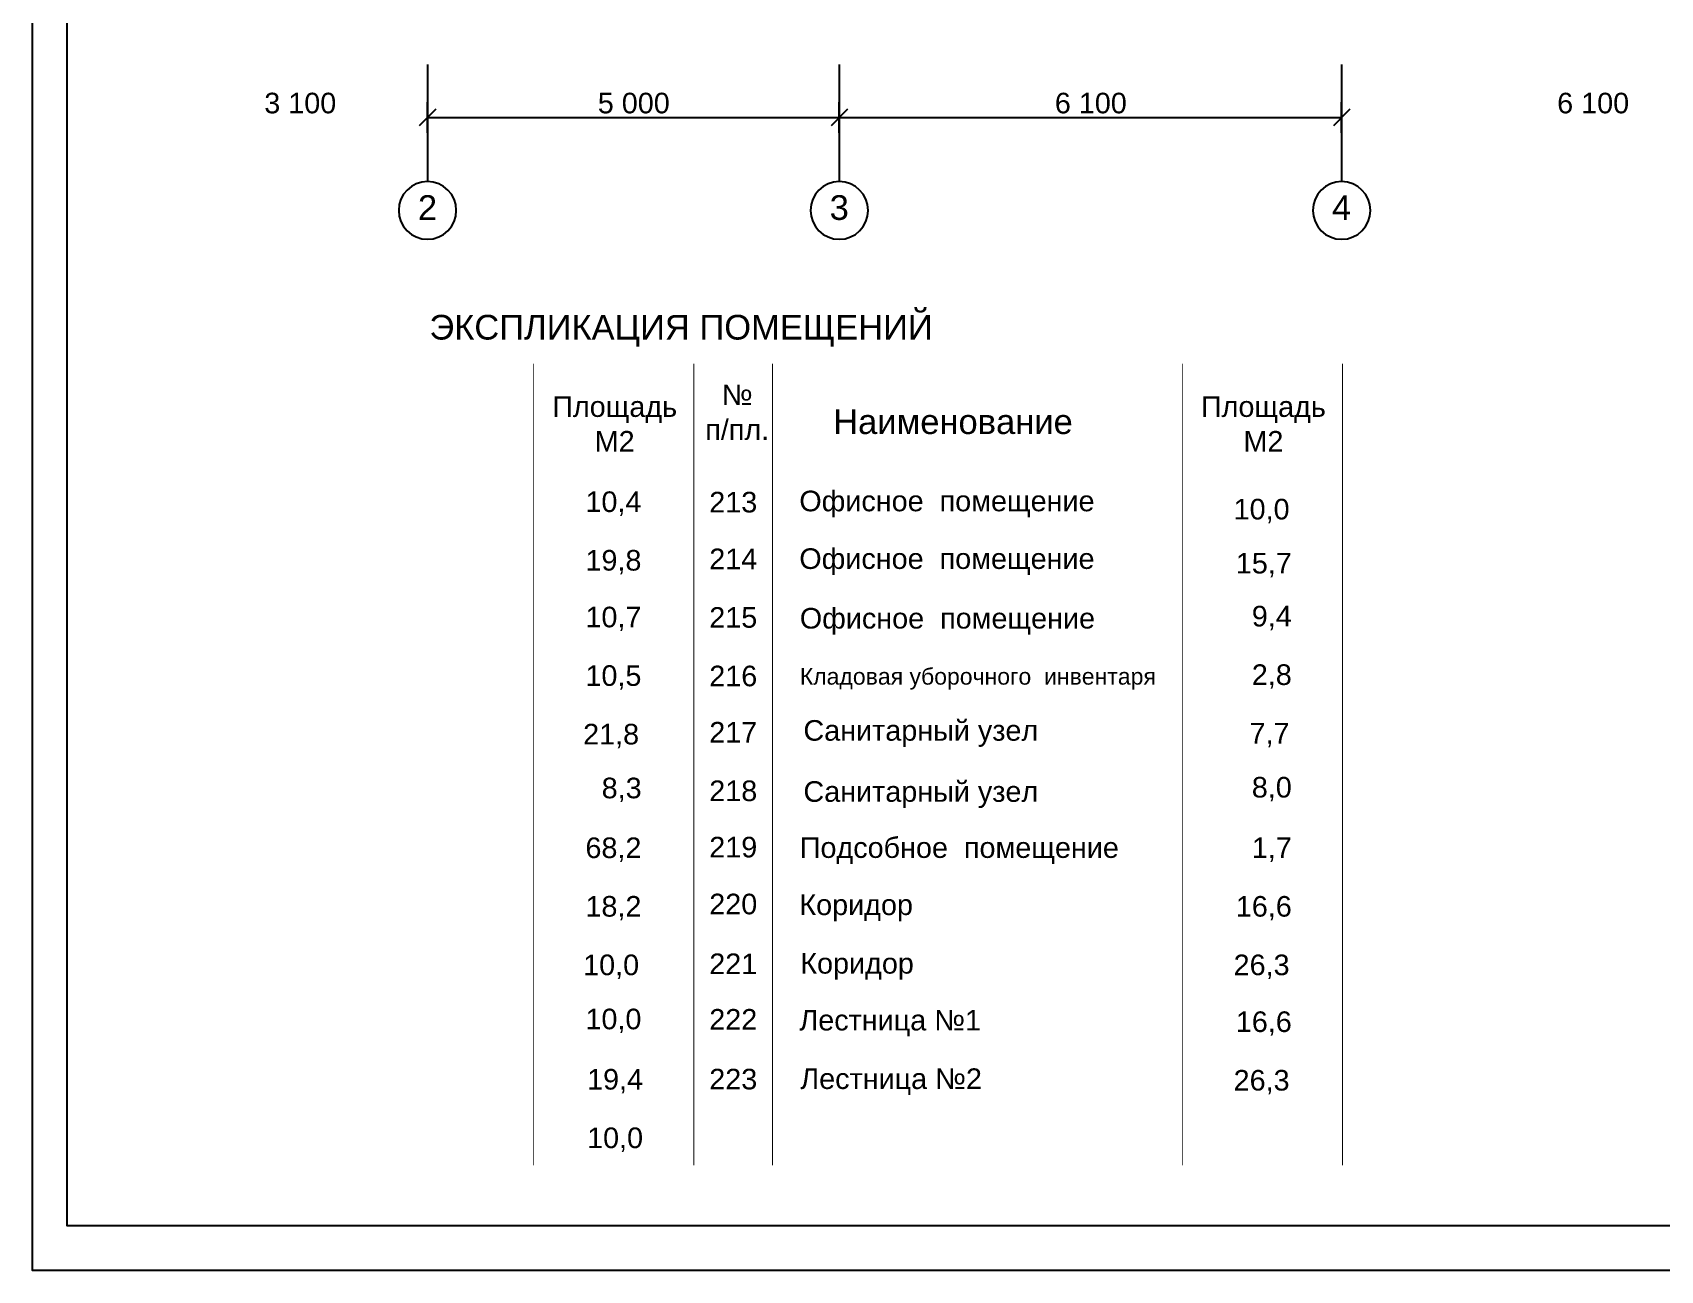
# Model space of a CAD drawing. Header units: millimetres. Extents: x 1293 to 2201, y 83 to 396.
# Drawn here: x 1806.9 to 2004.6, y 82.8 to 233.1 of the extents above; entities that cross this region are included whole.
import ezdxf
from ezdxf.enums import TextEntityAlignment as Align

# ---------------------------------------------------------------- set-up
doc = ezdxf.new("R2010")
doc.units = ezdxf.units.MM
doc.linetypes.add('DOUBLE_DASHED', pattern=[1093.611073, 529.166651, -211.666656, 141.111112, -211.666656])
for name, color, linetype in [('DIMENSIONS', 7, 'Continuous'), ('DOROGY', 7, 'Continuous'), ('TEXT_BLOCKS', 7, 'Continuous')]:
    doc.layers.add(name, color=color, linetype=linetype)
doc.styles.add('1', font='ARIAL.TTF')

msp = doc.modelspace()

# ---------------------------------------------------------------- linework, layer by layer
at = {"color": 7}
for points in [[(1806.94, 395.58), (2201.02, 395.58), (2201.02, 82.8), (1806.94, 82.8)], [(1811.13, 390.89), (2196.17, 390.89), (2196.17, 88.22), (1811.13, 88.22)]]:
    msp.add_lwpolyline(points, close=True, dxfattribs=at)
at = {"layer": 'DIMENSIONS', "linetype": 'DOUBLE_DASHED'}
for p, q in [((1854.9, 229.22), (1854.9, 215.01)), ((1904.9, 229.22), (1904.9, 215.01)), ((1965.9, 229.22), (1965.9, 215.01))]:
    msp.add_line(p, q, dxfattribs=at)
at = {"layer": 'DIMENSIONS', "linetype": 'Continuous'}
for p, q in [((1855.9, 223.8), (1853.9, 221.8)), ((1854.9, 220.92), (1854.9, 224.67)), ((1905.9, 223.8), (1903.9, 221.8)), ((1904.9, 220.92), (1904.9, 224.67)), ((1966.9, 223.8), (1964.9, 221.8)), ((1965.9, 220.92), (1965.9, 224.67)), ((1854.9, 222.8), (1904.9, 222.8)), ((1904.9, 222.8), (1965.9, 222.8))]:
    msp.add_line(p, q, dxfattribs=at)
for centre, start, end in [((1854.9, 211.51), 0, 180), ((1904.9, 211.51), 0, 180), ((1965.9, 211.51), 0, 180), ((1854.9, 211.51), 180, 0), ((1904.9, 211.51), 180, 0), ((1965.9, 211.51), 180, 0)]:
    msp.add_arc(centre, 3.5, start, end, dxfattribs=at)
at = {"layer": 'DOROGY', "color": 7, "linetype": 'Continuous', "lineweight": 30, "const_width": 0.1}
for points in [[(1867.79, 95.55), (1867.79, 192.91)], [(1887.24, 192.91), (1887.24, 95.55)], [(1896.8, 95.55), (1896.8, 192.91)], [(1946.57, 95.55), (1946.57, 192.91)], [(1966.02, 192.91), (1966.02, 95.55)]]:
    msp.add_lwpolyline(points, dxfattribs=at)

# ---------------------------------------------------------------- texts
at = {"layer": 'DIMENSIONS', "lineweight": 0, "style": '1'}
for s, p in [('3\xa0100', (1835.08, 223.3)), ('5\xa0000', (1875.58, 223.3)), ('6\xa0100', (1931.08, 223.3)), ('6\xa0100', (1992.08, 223.3))]:
    msp.add_text(s, height=2.5, dxfattribs=at).set_placement(p)
for s, p in [('2', (1854.9, 213.36)), ('3', (1904.9, 213.36)), ('4', (1965.9, 213.36))]:
    msp.add_text(s, height=3, dxfattribs=at).set_placement(p, align=Align.TOP_CENTER)
at = {"layer": 'TEXT_BLOCKS', "color": 7, "lineweight": 0, "style": '1'}
for s, height, p in [('ЭКСПЛИКАЦИЯ ПОМЕЩЕНИЙ', 3, (1855.13, 195.83)), ('10,4', 2.5, (1874.08, 174.89)), ('Офисное  помещение', 2.5, (1900.05, 174.98)), ('10,0', 2.5, (1952.79, 173.99)), ('19,8', 2.5, (1874.08, 167.78)), ('Офисное  помещение', 2.5, (1900.05, 167.98)), ('15,7', 2.5, (1953.06, 167.43)), ('10,7', 2.5, (1874.08, 160.89)), ('Офисное  помещение', 2.5, (1900.11, 160.74)), ('9,4', 2.5, (1955, 161)), ('10,5', 2.5, (1874.08, 153.78)), ('2,8', 2.5, (1955, 153.89)), ('Кладовая уборочного  инвентаря', 2, (1900.11, 153.93)), ('21,8', 2.5, (1873.8, 146.67)), ('Санитарный узел', 2.5, (1900.55, 147.12)), ('7,7', 2.5, (1954.72, 146.78)), ('8,3', 2.5, (1876.05, 140.13)), ('Санитарный узел', 2.5, (1900.55, 139.7)), ('8,0', 2.5, (1955, 140.22)), ('68,2', 2.5, (1874.08, 132.87)), ('Подсобное  помещение', 2.5, (1900.11, 132.89)), ('1,7', 2.5, (1955, 132.87)), ('18,2', 2.5, (1874.08, 125.76)), ('Коридор', 2.5, (1900.06, 125.95)), ('16,6', 2.5, (1953.06, 125.76)), ('10,0', 2.5, (1873.8, 118.65)), ('Коридор', 2.5, (1900.17, 118.84)), ('26,3', 2.5, (1952.79, 118.65)), ('10,0', 2.5, (1874.08, 112.08)), ('Лестница №1', 2.5, (1900.06, 111.94)), ('16,6', 2.5, (1953.06, 111.75)), ('19,4', 2.5, (1874.28, 104.76)), ('Лестница №2', 2.5, (1900.17, 104.83)), ('26,3', 2.5, (1952.79, 104.64)), ('10,0', 2.5, (1874.28, 97.65))]:
    msp.add_text(s, height=height, dxfattribs=at).set_placement(p)
for s, p in [('№', (1892.51, 189.12)), ('п/пл.', (1892.51, 184.9))]:
    msp.add_text(s, height=2.5, dxfattribs=at).set_placement(p, align=Align.MIDDLE_CENTER)
for s, height, p in [('Площадь', 2.5, (1877.63, 186.44)), ('Площадь', 2.5, (1956.41, 186.44)), ('Наименование ', 3, (1919.29, 184.36)), ('М2', 2.5, (1877.63, 182.23)), ('М2', 2.5, (1956.41, 182.23)), ('213', 2.5, (1892.03, 174.84)), ('214', 2.5, (1892.03, 167.95)), ('215', 2.5, (1892.03, 160.84)), ('216', 2.5, (1892.03, 153.73)), ('217', 2.5, (1892.03, 146.9)), ('218', 2.5, (1892.03, 139.79)), ('219', 2.5, (1892.03, 132.95)), ('220', 2.5, (1892.03, 126.04)), ('221', 2.5, (1892.03, 118.78)), ('222', 2.5, (1892.03, 112.04)), ('223', 2.5, (1892.03, 104.78))]:
    msp.add_text(s, height=height, dxfattribs=at).set_placement(p, align=Align.CENTER)

doc.saveas('drawing.dxf')
